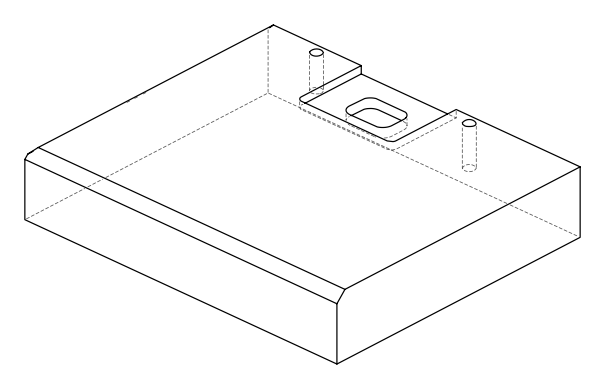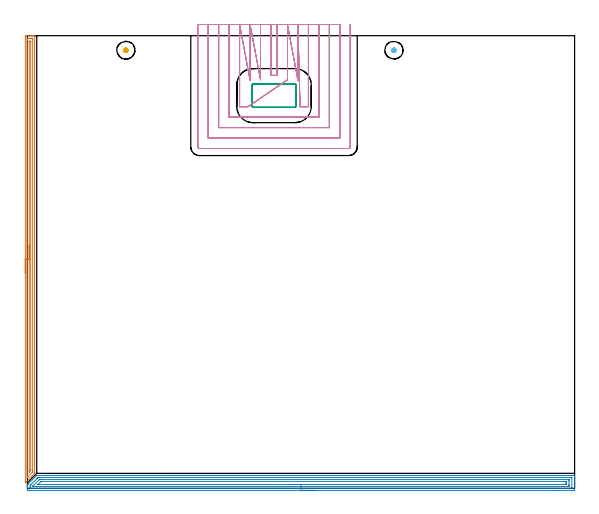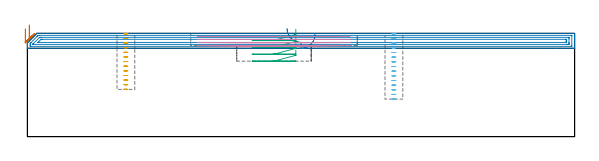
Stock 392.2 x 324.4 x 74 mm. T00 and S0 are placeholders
(PLAN: 6 operations, 2 tool changes, 41.5 min)
(1 AREA_MILL | FG_CHAMFER_SURFACE | UGT0205_001 | 7.79 min | 7266 mm3)
(2 AREA_MILL_1 | FG_CHAMFER_SURFACE_1 | UGT0205_001 | 12.73 min | 22260 mm3)
(3 MILL_RECTANGULAR_POCKET | POCKET_RECTANGULAR_STRAIGHT | UGT0201_105 | Follow Part, ap 5.5, ae 75% | 1.27 min | 38769 mm3)
(4 MILL_SLOT | SLOT_PARTIAL_RECTANGULAR | UGT0201_128 | Follow Part, ap 2.5, ae 75% | 18.2 min | 72896 mm3)
(5 MILL_BLIND_HOLE_FROM_SOLID_MATERIAL | STEP1POCKET | UGT0201_128 | Spiral | 0.7 min | 5158 mm3)
(6 MILL_BLIND_HOLE_FROM_SOLID_MATERIAL_1 | STEP1POCKET_1 | UGT0201_128 | Spiral | 0.81 min | 6048 mm3)
(TOOL UGT0205_001 | Chamfer Mill 20 x 3 x 45 deg. | D20 FL50 Z2)
(TOOL UGT0201_105 | End Mill 22 mm | D22 FL25 Z2)
(TOOL UGT0201_128 | Carbide End Mill 10.0 | D10 FL15 Z4)
(OP 1 AREA_MILL)
G17 G21 G94 G90
T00 M6
G54
G17 G0 G90 X-1.5 Y154.2 S1061 M3
G43 Z84. H0
Z77.3
G94 G1 Y154.238 Z76.428 F250.
Y154.352 Z75.564
Y154.541 Z74.712
Y154.803 Z73.88
Y155.137 Z73.074
Y155.54 Z72.3
Y156.008 Z71.564
Y156.54 Z70.872
Y157.129 Z70.229
Y157.772 Z69.64
Y158.464 Z69.108
Y159.2 Z68.64
Y159.974 Z68.237
Y160.78 Z67.903
Y161.612 Z67.641
Y162.464 Z67.452
Y163.328 Z67.338
Y164.2 Z67.3
Y323.773
X-1.498 Y324.082
X-1.494 Y324.39 Z67.303
X-1.198 Y324.4 Z67.599
X2.285 Z71.08
X2.806 Z71.603
X3.156 Z71.952
X3.677 Z72.473
X4.027 Z72.822
X4.727 Z73.527
X4.957 Z73.757
X5.08 Y324.398 Z73.872
X5.197 Y324.39 Z73.988
X5.2 Y324.22 Z74.
Y10.885
X5.197 Y10.705 Z73.989
X5.116 Y10.614 Z73.913
X2.721 Y8.221 Z71.521
X-1.448 Y4.051 Z67.35
X-1.494 Y4.017 Z67.303
X-1.499 Y4.025 Z67.299
X-1.5 Y4.18 Z67.3
Y164.2
X-0.086 Z68.714
X-0.085 Y321.737 Z68.715
X-0.084 Y321.985 Z68.716
X-0.081 Y322.308 Z68.719
X-0.079 Y322.38 Z68.721
X0.006 Y322.39 Z68.806
X0.143 Y322.397 Z68.943
X0.544 Y322.399 Z69.344
X1.011 Y322.4 Z69.811
X2.752 Z71.552
X3.156 Z71.956
X3.625 Y322.398 Z72.425
X3.752 Y322.392 Z72.552
X3.777 Y322.39 Z72.577
X3.78 Y322.345 Z72.58
X3.783 Y322.235 Z72.583
X3.785 Y321.985 Z72.585
Y12.672
X3.784 Y12.028 Z72.584
X3.78 Y11.778 Z72.58
X3.779 Y11.743 Z72.579
X3.749 Y11.708 Z72.549
X3.69 Y11.644 Z72.49
X3.6 Y11.551 Z72.4
X3.488 Y11.438 Z72.288
X0.252 Y8.203 Z69.052
X0.017 Y7.974 Z68.817
X-0.047 Y7.915 Z68.753
X-0.079 Y7.894 Z68.721
X-0.082 Y7.951 Z68.718
X-0.084 Y8.203 Z68.716
X-0.085 Y8.572 Z68.715
X-0.086 Y8.849 Z68.714
Y164.2
X1.328 Z70.128
X1.329 Y320.285 Z70.129
X1.333 Y320.373 Z70.133
X1.336 Y320.391 Z70.136
X1.342 Y320.394 Z70.142
X1.365 Y320.398 Z70.165
X1.415 Y320.4 Z70.215
X2.089 Y320.399 Z70.889
X2.285 Y320.395 Z71.085
X2.35 Y320.39 Z71.15
X2.365 Y320.384 Z71.165
X2.368 Y320.344 Z71.168
X2.37 Y320.286 Z71.17
X2.371 Y320.197 Z71.171
X2.372 Y320.109 Z71.172
X2.371 Y13.39 Z71.171
Y13.213
X2.366 Y12.86 Z71.166
X2.363 Y12.773 Z71.163
X2.356 Y12.762 Z71.156
X2.335 Y12.737 Z71.135
X2.285 Y12.684 Z71.085
X1.378 Y11.778 Z70.178
X1.353 Y11.764 Z70.153
X1.334 Y11.76 Z70.134
X1.332 Y11.778 Z70.132
X1.33 Y11.807 Z70.13
X1.329 Y11.867 Z70.129
X1.328 Y164.2 Z70.128
Y165.072 Z70.167
Y165.936 Z70.28
Y166.788 Z70.469
Y167.62 Z70.732
Y168.426 Z71.065
Y169.2 Z71.468
Y169.936 Z71.937
Y170.628 Z72.468
Y171.271 Z73.057
Y171.86 Z73.701
Y172.392 Z74.393
Y172.86 Z75.128
Y173.263 Z75.902
Y173.597 Z76.708
Y173.859 Z77.54
Y174.048 Z78.392
Y174.162 Z79.257
Y174.2 Z80.128
G0 Z84.
M5
M2
(OP 2 AREA_MILL_1)
G17 G21 G94 G90
T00 M6
G54
G17 G0 G90 X206.1 Y-1.5 S1061 M3
G43 Z84. H0
Z73.3
G94 G1 X206.062 Z72.428 F250.
X205.948 Z71.563
X205.759 Z70.712
X205.497 Z69.88
X205.163 Z69.074
X204.76 Z68.3
X204.292 Z67.564
X203.76 Z66.872
X203.171 Z66.229
X202.528 Z65.64
X201.836 Z65.108
X201.1 Z64.64
X200.326 Z64.237
X199.52 Z63.903
X198.688 Z63.641
X197.837 Z63.452
X196.972 Z63.338
X196.1 Z63.3
X0.608
X0.122 Y-1.494 Z63.302
X0.009 Y-1.491 Z63.305
X0. Y-1.012 Z63.782
Y-0.449 Z64.348
Y-0.128 Z64.668
Y0.435 Z65.232
Y0.756 Z65.551
Y1.397 Z66.197
Y1.883 Z66.682
X0.01 Y2.502 Z67.301
X0.029 Y2.524 Z67.323
X0.162 Y2.664 Z67.46
X0.316 Y2.819 Z67.614
X0.608 Y3.108 Z67.908
X6.66 Y9.16 Z73.96
X6.713 Y9.203 Z73.996
X6.852 Y9.2 Z74.
X392.038
X392.191 Y9.197 Z73.988
X392.193 Y9.184 Z73.975
X392.2 Y8.846 Z73.645
Y8.47 Z73.269
Y7.828 Z72.623
Y6.623 Z71.42
Y6.06 Z70.854
Y-1.012 Z63.785
X392.197 Y-1.296 Z63.501
X392.19 Y-1.492 Z63.305
X391.993 Y-1.499 Z63.299
X379.373 Y-1.5 Z63.3
X196.1
Y-0.086 Z64.714
X2.394 Y-0.085 Z64.715
X2.349 Y-0.084 Z64.716
X2.01 Y-0.071 Z64.729
X2.006 Y0.032 Z64.832
X2.001 Y0.26 Z65.06
X2. Y0.756 Z65.556
Y1.145 Z65.945
X2.003 Y1.64 Z66.44
X2.006 Y2.023 Z66.823
X2.132 Y2.17 Z66.97
X2.394 Y2.443 Z67.243
X2.434 Y2.484 Z67.284
X6.894 Y6.944 Z71.744
X7.324 Y7.365 Z72.165
X7.75 Y7.779 Z72.579
X7.797 Y7.781 Z72.581
X8.642 Y7.786 Z72.586
X8.685
X389.806 Y7.785 Z72.585
X389.851 Y7.784 Z72.584
X390.19 Y7.771 Z72.571
X390.194 Y7.668 Z72.468
X390.199 Y7.439 Z72.239
Y0.367 Z65.167
X390.193 Y-0.024 Z64.776
X390.19 Y-0.072 Z64.728
X390.175 Y-0.079 Z64.721
X390.125 Y-0.082 Z64.718
X390.019 Y-0.085 Z64.715
X389.806 Y-0.086 Z64.714
X196.1
Y1.328 Z66.128
X4.179 Y1.329 Z66.129
X4.074 Y1.33 Z66.13
X4.037 Y1.332 Z66.132
X4.02 Y1.335 Z66.135
X4.01 Y1.347 Z66.147
X4.009 Y1.463 Z66.263
X4.01 Y1.579 Z66.379
X4.05 Y1.64 Z66.44
X4.111 Y1.707 Z66.507
X4.179 Y1.779 Z66.579
X8.46 Y6.06 Z70.86
X8.551 Y6.15 Z70.95
X8.642 Y6.236 Z71.036
X8.792 Y6.364 Z71.164
X8.931 Y6.367 Z71.167
X9.222 Y6.37 Z71.17
X9.535 Y6.371 Z71.171
X10.113
X388.021
X388.126 Y6.37 Z71.17
X388.163 Y6.367 Z71.167
X388.179 Y6.365 Z71.165
X388.19 Y6.353 Z71.153
X388.194 Y6.237 Z71.037
X388.198 Y6.06 Z70.86
X388.2 Y5.883 Z70.683
Y5.176 Z69.976
Y2.524 Z67.324
Y2.347 Z67.147
X388.195 Y1.64 Z66.44
X388.191 Y1.471 Z66.271
X388.169 Y1.335 Z66.135
X388.021 Y1.334 Z66.134
X387.442 Y1.329 Z66.129
X387.128
X386.55 Y1.328 Z66.128
X196.1
Y2.743 Z67.543
X7.75
X7.702 Y2.744 Z67.544
X7.65 Y2.746 Z67.546
X7.617 Y2.749 Z67.549
X7.638 Y2.777 Z67.577
X7.691 Y2.841 Z67.641
X7.702 Y2.853 Z67.653
X9.535 Y4.685 Z69.485
X9.786 Y4.928 Z69.728
X9.807 Y4.947 Z69.747
X9.841 Y4.95 Z69.75
X9.924 Y4.954 Z69.754
X10.092 Y4.956 Z69.756
X10.427 Y4.957 Z69.757
X10.648
X385.564
X386.091 Y4.955 Z69.755
X386.145 Y4.954 Z69.754
X386.181 Y4.951 Z69.751
X386.19 Y4.945 Z69.745
X386.192 Y4.923 Z69.723
X386.197 Y4.725 Z69.525
X386.2 Y4.327 Z69.127
Y3.443 Z68.243
Y3.408 Z68.208
X386.196 Y2.984 Z67.784
X386.192 Y2.772 Z67.572
X386.19 Y2.751 Z67.551
X386.168 Y2.749 Z67.549
X386.111 Y2.745 Z67.545
X386.014 Y2.743 Z67.543
X196.1
X195.228 Z67.581
X194.364 Z67.695
X193.512 Z67.883
X192.68 Z68.146
X191.874 Z68.48
X191.1 Z68.882
X190.364 Z69.351
X189.672 Z69.882
X189.029 Z70.472
X188.44 Z71.115
X187.909 Z71.807
X187.44 Z72.543
X187.037 Z73.316
X186.703 Z74.122
X186.441 Z74.954
X186.252 Z75.806
X186.138 Z76.671
X186.1 Z77.543
G0 Z84.
M5
M2
(OP 3 MILL_RECTANGULAR_POCKET)
G17 G21 G94 G90
T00 M6
G54
G17 G0 G90 X192.4 Y275.433 S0 M3
G43 Z84. H0
Z77.
G94 G1 Y289.2 Z73.311 F250.
Y289.278 Z73.29
X192.343 Y289.467 Z73.237
X192.228 Y289.628 Z73.184
X192.067 Y289.743 Z73.131
X191.878 Y289.8 Z73.078
X191.8 Z73.058
X176.75 Z69.025
X161.7 F500.
G3 X161.1 Y289.2 R0.6
G1 Y273.7
G3 X161.7 Y273.1 R0.6
G1 X191.8
G3 X192.4 Y273.7 R0.6
G1 Y289.2
G3 X191.8 Y289.8 R0.6
G1 X176.75
X175.75
G0 X192.4 Y275.433 Z72.025
G1 Y289.2 Z68.336 F250.
Y289.278 Z68.315
X192.343 Y289.467 Z68.262
X192.228 Y289.628 Z68.209
X192.067 Y289.743 Z68.156
X191.878 Y289.8 Z68.103
X191.8 Z68.083
X176.75 Z64.05
X161.7 F500.
G3 X161.1 Y289.2 R0.6
G1 Y273.7
G3 X161.7 Y273.1 R0.6
G1 X191.8
G3 X192.4 Y273.7 R0.6
G1 Y289.2
G3 X191.8 Y289.8 R0.6
G1 X176.75
X175.75
G0 X192.4 Y275.433 Z67.05
G1 Y289.2 Z63.361 F250.
Y289.278 Z63.34
X192.343 Y289.467 Z63.287
X192.228 Y289.628 Z63.234
X192.067 Y289.743 Z63.181
X191.878 Y289.8 Z63.128
X191.8 Z63.108
X176.75 Z59.075
X161.7 F500.
G3 X161.1 Y289.2 R0.6
G1 Y273.7
G3 X161.7 Y273.1 R0.6
G1 X191.8
G3 X192.4 Y273.7 R0.6
G1 Y289.2
G3 X191.8 Y289.8 R0.6
G1 X176.75
X175.75
G0 X192.4 Y275.433 Z62.075
G1 Y289.2 Z58.386 F250.
Y289.278 Z58.365
X192.343 Y289.467 Z58.312
X192.228 Y289.628 Z58.259
X192.067 Y289.743 Z58.206
X191.878 Y289.8 Z58.153
X191.8 Z58.133
X176.75 Z54.1
X161.7 F500.
G3 X161.1 Y289.2 R0.6
G1 Y273.7
G3 X161.7 Y273.1 R0.6
G1 X191.8
G3 X192.4 Y273.7 R0.6
G1 Y289.2
G3 X191.8 Y289.8 R0.6
G1 X176.75
X175.75
G0 Z84.
M5
M2
(OP 4 MILL_SLOT)
G17 G21 G94 G90
T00 M6
G54
G17 G0 G90 X174.6 Y332.4 S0 M3
G43 Z84. H0
Z71.8
G94 G1 Y329.4 F250.
Y296. F500.
X178.9
Y329.4
Y332.4 F250.
X167.1
Y329.4
Y295.8 F500.
Y292.8 F250.
X159.6 Y332.4 F500.
Y329.4 F250.
Y295.459 F500.
Y292.459 F250.
X152.1 Y332.4 F500.
Y329.4 F250.
Y273.5 F500.
X155.091
X158.091 F250.
X186.4 Y292.8 F500.
Y295.8 F250.
Y329.4 F500.
Y332.4 F250.
X193.9 Y292.457 F500.
Y295.457 F250.
Y329.4 F500.
Y332.4 F250.
X195.41 Y273.5 F500.
X198.41 F250.
X201.4 F500.
Y329.4
Y332.4 F250.
X144.6
Y329.4
Y266. F500.
X208.9
Y329.4
Y332.4 F250.
X137.1
Y329.4
Y258.5 F500.
X216.4
Y329.4
Y332.4 F250.
X129.6
Y329.4
Y251. F500.
X223.9
Y329.4
Y332.4 F250.
X122.1
Y329.4
Y244.7 F500.
G3 X123.3 Y243.5 R1.2
G1 X230.2
G3 X231.4 Y244.7 R1.2
G1 Y329.4
Y332.4 F250.
G0 X174.6 Z69.6
G1 Y329.4
Y296. F500.
X178.9
Y329.4
Y332.4 F250.
X167.1
Y329.4
Y295.8 F500.
Y292.8 F250.
X159.6 Y332.4 F500.
Y329.4 F250.
Y295.459 F500.
Y292.459 F250.
X152.1 Y332.4 F500.
Y329.4 F250.
Y273.5 F500.
X155.091
X158.091 F250.
X186.4 Y292.8 F500.
Y295.8 F250.
Y329.4 F500.
Y332.4 F250.
X193.9 Y292.457 F500.
Y295.457 F250.
Y329.4 F500.
Y332.4 F250.
X195.409 Y273.5 F500.
X198.409 F250.
X201.4 F500.
Y329.4
Y332.4 F250.
X144.6
Y329.4
Y266. F500.
X208.9
Y329.4
Y332.4 F250.
X137.1
Y329.4
Y258.5 F500.
X216.4
Y329.4
Y332.4 F250.
X129.6
Y329.4
Y251. F500.
X223.9
Y329.4
Y332.4 F250.
X122.1
Y329.4
Y244.7 F500.
G3 X123.3 Y243.5 R1.2
G1 X230.2
G3 X231.4 Y244.7 R1.2
G1 Y329.4
Y332.4 F250.
G0 X174.6 Z67.4
G1 Y329.4
Y296. F500.
X178.9
Y329.4
Y332.4 F250.
X167.1
Y329.4
Y295.8 F500.
Y292.8 F250.
X159.6 Y332.4 F500.
Y329.4 F250.
Y295.459 F500.
Y292.459 F250.
X152.1 Y332.4 F500.
Y329.4 F250.
Y273.5 F500.
X155.091
X158.091 F250.
X186.4 Y292.8 F500.
Y295.8 F250.
Y329.4 F500.
Y332.4 F250.
X193.9 Y292.457 F500.
Y295.457 F250.
Y329.4 F500.
Y332.4 F250.
X195.409 Y273.5 F500.
X198.409 F250.
X201.4 F500.
Y329.4
Y332.4 F250.
X144.6
Y329.4
Y266. F500.
X208.9
Y329.4
Y332.4 F250.
X137.1
Y329.4
Y258.5 F500.
X216.4
Y329.4
Y332.4 F250.
X129.6
Y329.4
Y251. F500.
X223.9
Y329.4
Y332.4 F250.
X122.1
Y329.4
Y244.7 F500.
G3 X123.3 Y243.5 R1.2
G1 X230.2
G3 X231.4 Y244.7 R1.2
G1 Y329.4
Y332.4 F250.
G0 X174.6 Z65.2
G1 Y329.4
Y296. F500.
X178.9
Y329.4
Y332.4 F250.
X167.1
Y329.4
Y295.8 F500.
Y292.8 F250.
X159.6 Y332.4 F500.
Y329.4 F250.
Y295.459 F500.
Y292.459 F250.
X152.1 Y332.4 F500.
Y329.4 F250.
Y273.5 F500.
X155.091
X158.091 F250.
X186.4 Y292.8 F500.
Y295.8 F250.
Y329.4 F500.
Y332.4 F250.
X193.9 Y292.457 F500.
Y295.457 F250.
Y329.4 F500.
Y332.4 F250.
X195.41 Y273.5 F500.
X198.41 F250.
X201.4 F500.
Y329.4
Y332.4 F250.
X144.6
Y329.4
Y266. F500.
X208.9
Y329.4
Y332.4 F250.
X137.1
Y329.4
Y258.5 F500.
X216.4
Y329.4
Y332.4 F250.
X129.6
Y329.4
Y251. F500.
X223.9
Y329.4
Y332.4 F250.
X122.1
Y329.4
Y244.7 F500.
G3 X123.3 Y243.5 R1.2
G1 X230.2
G3 X231.4 Y244.7 R1.2
G1 Y329.4
Y332.4 F250.
G0 Z84.
M5
M2
(OP 5 MILL_BLIND_HOLE_FROM_SOLID_MATERIAL)
G17 G21 G94 G90
T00 M6
G54
G17 G0 G90 X70.6 Y314. S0 M3
G43 Z84. H0
Z73.685
G94 G3 X71.234 Y314.766 R0.645 F250.
X70.338 Y315.375 R0.766
X69.225 Y313.738 R1.4
X70.338 Y315.375 R-1.4
X69.781 Y314.556 R0.7
X70.6 Y314. R0.7
G0 Z70.369
G3 X71.234 Y314.766 R0.645
X70.338 Y315.375 R0.766
X69.225 Y313.738 R1.4
X70.338 Y315.375 R-1.4
X69.781 Y314.556 R0.7
X70.6 Y314. R0.7
G0 Z67.054
G3 X71.234 Y314.766 R0.645
X70.338 Y315.375 R0.766
X69.225 Y313.738 R1.4
X70.338 Y315.375 R-1.4
X69.781 Y314.556 R0.7
X70.6 Y314. R0.7
G0 Z63.738
G3 X71.234 Y314.766 R0.645
X70.338 Y315.375 R0.766
X69.225 Y313.738 R1.4
X70.338 Y315.375 R-1.4
X69.781 Y314.556 R0.7
X70.6 Y314. R0.7
G0 Z60.423
G3 X71.234 Y314.766 R0.645
X70.338 Y315.375 R0.766
X69.225 Y313.738 R1.4
X70.338 Y315.375 R-1.4
X69.781 Y314.556 R0.7
X70.6 Y314. R0.7
G0 Z57.108
G3 X71.234 Y314.766 R0.645
X70.338 Y315.375 R0.766
X69.225 Y313.738 R1.4
X70.338 Y315.375 R-1.4
X69.781 Y314.556 R0.7
X70.6 Y314. R0.7
G0 Z53.792
G3 X71.234 Y314.766 R0.645
X70.338 Y315.375 R0.766
X69.225 Y313.738 R1.4
X70.338 Y315.375 R-1.4
X69.781 Y314.556 R0.7
X70.6 Y314. R0.7
G0 Z50.477
G3 X71.234 Y314.766 R0.645
X70.338 Y315.375 R0.766
X69.225 Y313.738 R1.4
X70.338 Y315.375 R-1.4
X69.781 Y314.556 R0.7
X70.6 Y314. R0.7
G0 Z47.162
G3 X71.234 Y314.766 R0.645
X70.338 Y315.375 R0.766
X69.225 Y313.738 R1.4
X70.338 Y315.375 R-1.4
X69.781 Y314.556 R0.7
X70.6 Y314. R0.7
G0 Z43.846
G3 X71.234 Y314.766 R0.645
X70.338 Y315.375 R0.766
X69.225 Y313.738 R1.4
X70.338 Y315.375 R-1.4
X69.781 Y314.556 R0.7
X70.6 Y314. R0.7
G0 Z40.531
G3 X71.234 Y314.766 R0.645
X70.338 Y315.375 R0.766
X69.225 Y313.738 R1.4
X70.338 Y315.375 R-1.4
X69.781 Y314.556 R0.7
X70.6 Y314. R0.7
G0 Z37.215
G3 X71.234 Y314.766 R0.645
X70.338 Y315.375 R0.766
X69.225 Y313.738 R1.4
X70.338 Y315.375 R-1.4
X69.781 Y314.556 R0.7
X70.6 Y314. R0.7
G0 Z33.9
G3 X71.234 Y314.766 R0.645
X70.338 Y315.375 R0.766
X69.225 Y313.738 R1.4
X70.338 Y315.375 R-1.4
X69.781 Y314.556 R0.7
X70.6 Y314. R0.7
G0 Z84.
M5
M2
(OP 6 MILL_BLIND_HOLE_FROM_SOLID_MATERIAL_1)
G17 G21 G94 G90
T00 M6
G54
G17 G0 G90 X262.7 Y314. S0 M3
G43 Z84. H0
Z73.66
G94 G3 X263.334 Y314.766 R0.645 F250.
X262.438 Y315.375 R0.766
X261.325 Y313.738 R1.4
X262.438 Y315.375 R-1.4
X261.881 Y314.556 R0.7
X262.7 Y314. R0.7
G0 Z70.32
G3 X263.334 Y314.766 R0.645
X262.438 Y315.375 R0.766
X261.325 Y313.738 R1.4
X262.438 Y315.375 R-1.4
X261.881 Y314.556 R0.7
X262.7 Y314. R0.7
G0 Z66.98
G3 X263.334 Y314.766 R0.645
X262.438 Y315.375 R0.766
X261.325 Y313.738 R1.4
X262.438 Y315.375 R-1.4
X261.881 Y314.556 R0.7
X262.7 Y314. R0.7
G0 Z63.64
G3 X263.334 Y314.766 R0.645
X262.438 Y315.375 R0.766
X261.325 Y313.738 R1.4
X262.438 Y315.375 R-1.4
X261.881 Y314.556 R0.7
X262.7 Y314. R0.7
G0 Z60.3
G3 X263.334 Y314.766 R0.645
X262.438 Y315.375 R0.766
X261.325 Y313.738 R1.4
X262.438 Y315.375 R-1.4
X261.881 Y314.556 R0.7
X262.7 Y314. R0.7
G0 Z56.96
G3 X263.334 Y314.766 R0.645
X262.438 Y315.375 R0.766
X261.325 Y313.738 R1.4
X262.438 Y315.375 R-1.4
X261.881 Y314.556 R0.7
X262.7 Y314. R0.7
G0 Z53.62
G3 X263.334 Y314.766 R0.645
X262.438 Y315.375 R0.766
X261.325 Y313.738 R1.4
X262.438 Y315.375 R-1.4
X261.881 Y314.556 R0.7
X262.7 Y314. R0.7
G0 Z50.28
G3 X263.334 Y314.766 R0.645
X262.438 Y315.375 R0.766
X261.325 Y313.738 R1.4
X262.438 Y315.375 R-1.4
X261.881 Y314.556 R0.7
X262.7 Y314. R0.7
G0 Z46.94
G3 X263.334 Y314.766 R0.645
X262.438 Y315.375 R0.766
X261.325 Y313.738 R1.4
X262.438 Y315.375 R-1.4
X261.881 Y314.556 R0.7
X262.7 Y314. R0.7
G0 Z43.6
G3 X263.334 Y314.766 R0.645
X262.438 Y315.375 R0.766
X261.325 Y313.738 R1.4
X262.438 Y315.375 R-1.4
X261.881 Y314.556 R0.7
X262.7 Y314. R0.7
G0 Z40.26
G3 X263.334 Y314.766 R0.645
X262.438 Y315.375 R0.766
X261.325 Y313.738 R1.4
X262.438 Y315.375 R-1.4
X261.881 Y314.556 R0.7
X262.7 Y314. R0.7
G0 Z36.92
G3 X263.334 Y314.766 R0.645
X262.438 Y315.375 R0.766
X261.325 Y313.738 R1.4
X262.438 Y315.375 R-1.4
X261.881 Y314.556 R0.7
X262.7 Y314. R0.7
G0 Z33.58
G3 X263.334 Y314.766 R0.645
X262.438 Y315.375 R0.766
X261.325 Y313.738 R1.4
X262.438 Y315.375 R-1.4
X261.881 Y314.556 R0.7
X262.7 Y314. R0.7
G0 Z30.24
G3 X263.334 Y314.766 R0.645
X262.438 Y315.375 R0.766
X261.325 Y313.738 R1.4
X262.438 Y315.375 R-1.4
X261.881 Y314.556 R0.7
X262.7 Y314. R0.7
G0 Z26.9
G3 X263.334 Y314.766 R0.645
X262.438 Y315.375 R0.766
X261.325 Y313.738 R1.4
X262.438 Y315.375 R-1.4
X261.881 Y314.556 R0.7
X262.7 Y314. R0.7
G0 Z84.
M5
M2
